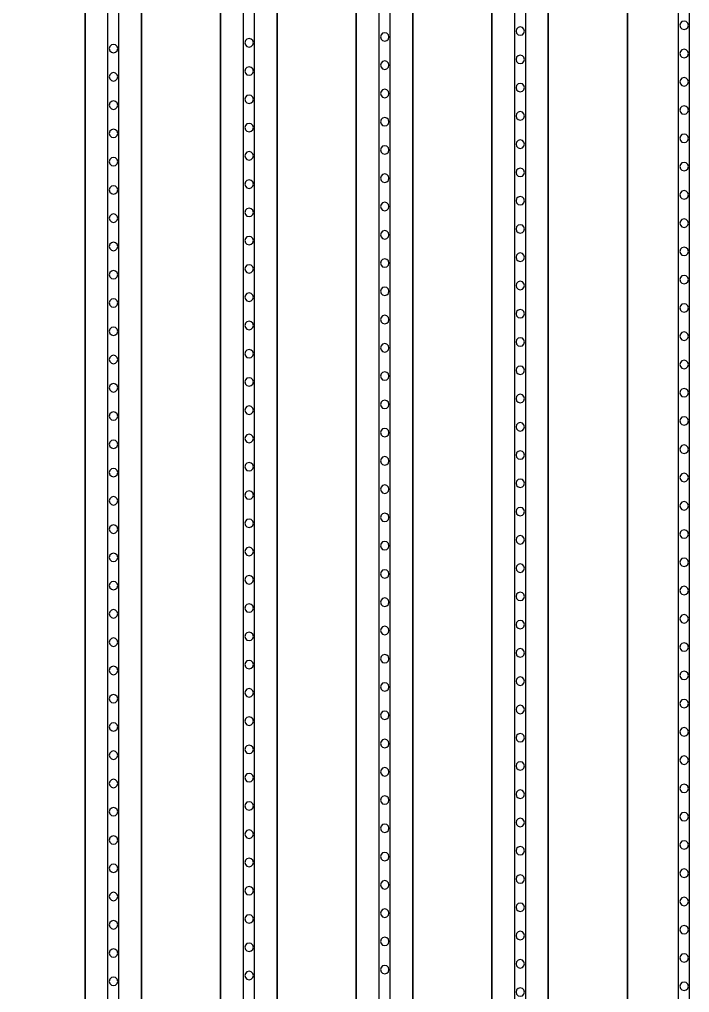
# Model space of a CAD drawing. Header units: metres. Extents: x -1550 to 1550, y -904 to 26100.
# Drawn here: x -129.6 to -11, y 1351.8 to 1524 of the extents above; entities that cross this region are included whole.
import ezdxf

# ---------------------------------------------------------------- set-up
doc = ezdxf.new("R2010")
doc.units = ezdxf.units.M
for name, color, linetype in [('Metal', 4, 'CONTINUOUS'), ('pattern_ionp', 7, 'CONTINUOUS'), ('Polyimide', 3, 'CONTINUOUS'), ('Polyimide_Negative', 5, 'CONTINUOUS')]:
    doc.layers.add(name, color=color, linetype=linetype)

msp = doc.modelspace()

# ---------------------------------------------------------------- linework, layer by layer
at = {"layer": 'Metal'}
for points in [[(-114, 11993.5), (-114, 897.39)], [(-112, 897.39), (-112, 11993.5)], [(-90, 11993.5), (-90, 643.42)], [(-88, 643.42), (-88, 11993.5)], [(-66, 11993.5), (-66, 389.45)], [(-64, 389.45), (-64, 11993.5)], [(-42, 11993.5), (-42, 135.48)], [(-40, 135.48), (-40, 11993.5)], [(-13, 11993.5), (-13, -118.48)], [(-11, -118.48), (-11, 11993.5)]]:
    msp.add_lwpolyline(points, dxfattribs=at)
at = {"layer": 'pattern_ionp'}
for points in [[(-11.21, 1522.96), (-11.31, 1523.33), (-11.59, 1523.61), (-11.96, 1523.71), (-12.34, 1523.61), (-12.61, 1523.33), (-12.71, 1522.96), (-12.61, 1522.58), (-12.34, 1522.31), (-11.96, 1522.21), (-11.59, 1522.31), (-11.31, 1522.58), (-11.21, 1522.96)], [(-40.21, 1521.93), (-40.31, 1522.3), (-40.59, 1522.58), (-40.96, 1522.68), (-41.34, 1522.58), (-41.61, 1522.3), (-41.71, 1521.93), (-41.61, 1521.55), (-41.34, 1521.28), (-40.96, 1521.18), (-40.59, 1521.28), (-40.31, 1521.55), (-40.21, 1521.93)], [(-88.21, 1519.86), (-88.31, 1520.24), (-88.59, 1520.51), (-88.96, 1520.61), (-89.34, 1520.51), (-89.61, 1520.24), (-89.71, 1519.86), (-89.61, 1519.49), (-89.34, 1519.21), (-88.96, 1519.11), (-88.59, 1519.21), (-88.31, 1519.49), (-88.21, 1519.86)], [(-64.21, 1520.9), (-64.31, 1521.27), (-64.59, 1521.55), (-64.96, 1521.65), (-65.34, 1521.55), (-65.61, 1521.27), (-65.71, 1520.9), (-65.61, 1520.52), (-65.34, 1520.25), (-64.96, 1520.15), (-64.59, 1520.25), (-64.31, 1520.52), (-64.21, 1520.9)], [(-112.21, 1518.83), (-112.31, 1519.21), (-112.59, 1519.48), (-112.96, 1519.58), (-113.34, 1519.48), (-113.61, 1519.21), (-113.71, 1518.83), (-113.61, 1518.46), (-113.34, 1518.18), (-112.96, 1518.08), (-112.59, 1518.18), (-112.31, 1518.46), (-112.21, 1518.83)], [(-11.21, 1517.96), (-11.31, 1518.33), (-11.59, 1518.61), (-11.96, 1518.71), (-12.34, 1518.61), (-12.61, 1518.33), (-12.71, 1517.96), (-12.61, 1517.58), (-12.34, 1517.31), (-11.96, 1517.21), (-11.59, 1517.31), (-11.31, 1517.58), (-11.21, 1517.96)], [(-64.21, 1515.9), (-64.31, 1516.27), (-64.59, 1516.55), (-64.96, 1516.65), (-65.34, 1516.55), (-65.61, 1516.27), (-65.71, 1515.9), (-65.61, 1515.52), (-65.34, 1515.25), (-64.96, 1515.15), (-64.59, 1515.25), (-64.31, 1515.52), (-64.21, 1515.9)], [(-40.21, 1516.93), (-40.31, 1517.3), (-40.59, 1517.58), (-40.96, 1517.68), (-41.34, 1517.58), (-41.61, 1517.3), (-41.71, 1516.93), (-41.61, 1516.55), (-41.34, 1516.28), (-40.96, 1516.18), (-40.59, 1516.28), (-40.31, 1516.55), (-40.21, 1516.93)], [(-88.21, 1514.86), (-88.31, 1515.24), (-88.59, 1515.51), (-88.96, 1515.61), (-89.34, 1515.51), (-89.61, 1515.24), (-89.71, 1514.86), (-89.61, 1514.49), (-89.34, 1514.21), (-88.96, 1514.11), (-88.59, 1514.21), (-88.31, 1514.49), (-88.21, 1514.86)], [(-112.21, 1513.83), (-112.31, 1514.21), (-112.59, 1514.48), (-112.96, 1514.58), (-113.34, 1514.48), (-113.61, 1514.21), (-113.71, 1513.83), (-113.61, 1513.46), (-113.34, 1513.18), (-112.96, 1513.08), (-112.59, 1513.18), (-112.31, 1513.46), (-112.21, 1513.83)], [(-11.21, 1512.96), (-11.31, 1513.33), (-11.59, 1513.61), (-11.96, 1513.71), (-12.34, 1513.61), (-12.61, 1513.33), (-12.71, 1512.96), (-12.61, 1512.58), (-12.34, 1512.31), (-11.96, 1512.21), (-11.59, 1512.31), (-11.31, 1512.58), (-11.21, 1512.96)], [(-64.21, 1510.9), (-64.31, 1511.27), (-64.59, 1511.55), (-64.96, 1511.65), (-65.34, 1511.55), (-65.61, 1511.27), (-65.71, 1510.9), (-65.61, 1510.52), (-65.34, 1510.25), (-64.96, 1510.15), (-64.59, 1510.25), (-64.31, 1510.52), (-64.21, 1510.9)], [(-40.21, 1511.93), (-40.31, 1512.3), (-40.59, 1512.58), (-40.96, 1512.68), (-41.34, 1512.58), (-41.61, 1512.3), (-41.71, 1511.93), (-41.61, 1511.55), (-41.34, 1511.28), (-40.96, 1511.18), (-40.59, 1511.28), (-40.31, 1511.55), (-40.21, 1511.93)], [(-88.21, 1509.86), (-88.31, 1510.24), (-88.59, 1510.51), (-88.96, 1510.61), (-89.34, 1510.51), (-89.61, 1510.24), (-89.71, 1509.86), (-89.61, 1509.49), (-89.34, 1509.21), (-88.96, 1509.11), (-88.59, 1509.21), (-88.31, 1509.49), (-88.21, 1509.86)], [(-112.21, 1508.83), (-112.31, 1509.21), (-112.59, 1509.48), (-112.96, 1509.58), (-113.34, 1509.48), (-113.61, 1509.21), (-113.71, 1508.83), (-113.61, 1508.46), (-113.34, 1508.18), (-112.96, 1508.08), (-112.59, 1508.18), (-112.31, 1508.46), (-112.21, 1508.83)], [(-11.21, 1507.96), (-11.31, 1508.33), (-11.59, 1508.61), (-11.96, 1508.71), (-12.34, 1508.61), (-12.61, 1508.33), (-12.71, 1507.96), (-12.61, 1507.58), (-12.34, 1507.31), (-11.96, 1507.21), (-11.59, 1507.31), (-11.31, 1507.58), (-11.21, 1507.96)], [(-64.21, 1505.9), (-64.31, 1506.27), (-64.59, 1506.55), (-64.96, 1506.65), (-65.34, 1506.55), (-65.61, 1506.27), (-65.71, 1505.9), (-65.61, 1505.52), (-65.34, 1505.25), (-64.96, 1505.15), (-64.59, 1505.25), (-64.31, 1505.52), (-64.21, 1505.9)], [(-40.21, 1506.93), (-40.31, 1507.3), (-40.59, 1507.58), (-40.96, 1507.68), (-41.34, 1507.58), (-41.61, 1507.3), (-41.71, 1506.93), (-41.61, 1506.55), (-41.34, 1506.28), (-40.96, 1506.18), (-40.59, 1506.28), (-40.31, 1506.55), (-40.21, 1506.93)], [(-112.21, 1503.83), (-112.31, 1504.21), (-112.59, 1504.48), (-112.96, 1504.58), (-113.34, 1504.48), (-113.61, 1504.21), (-113.71, 1503.83), (-113.61, 1503.46), (-113.34, 1503.18), (-112.96, 1503.08), (-112.59, 1503.18), (-112.31, 1503.46), (-112.21, 1503.83)], [(-88.21, 1504.86), (-88.31, 1505.24), (-88.59, 1505.51), (-88.96, 1505.61), (-89.34, 1505.51), (-89.61, 1505.24), (-89.71, 1504.86), (-89.61, 1504.49), (-89.34, 1504.21), (-88.96, 1504.11), (-88.59, 1504.21), (-88.31, 1504.49), (-88.21, 1504.86)], [(-11.21, 1502.96), (-11.31, 1503.33), (-11.59, 1503.61), (-11.96, 1503.71), (-12.34, 1503.61), (-12.61, 1503.33), (-12.71, 1502.96), (-12.61, 1502.58), (-12.34, 1502.31), (-11.96, 1502.21), (-11.59, 1502.31), (-11.31, 1502.58), (-11.21, 1502.96)], [(-64.21, 1500.9), (-64.31, 1501.27), (-64.59, 1501.55), (-64.96, 1501.65), (-65.34, 1501.55), (-65.61, 1501.27), (-65.71, 1500.9), (-65.61, 1500.52), (-65.34, 1500.25), (-64.96, 1500.15), (-64.59, 1500.25), (-64.31, 1500.52), (-64.21, 1500.9)], [(-40.21, 1501.93), (-40.31, 1502.3), (-40.59, 1502.58), (-40.96, 1502.68), (-41.34, 1502.58), (-41.61, 1502.3), (-41.71, 1501.93), (-41.61, 1501.55), (-41.34, 1501.28), (-40.96, 1501.18), (-40.59, 1501.28), (-40.31, 1501.55), (-40.21, 1501.93)], [(-112.21, 1498.83), (-112.31, 1499.21), (-112.59, 1499.48), (-112.96, 1499.58), (-113.34, 1499.48), (-113.61, 1499.21), (-113.71, 1498.83), (-113.61, 1498.46), (-113.34, 1498.18), (-112.96, 1498.08), (-112.59, 1498.18), (-112.31, 1498.46), (-112.21, 1498.83)], [(-88.21, 1499.86), (-88.31, 1500.24), (-88.59, 1500.51), (-88.96, 1500.61), (-89.34, 1500.51), (-89.61, 1500.24), (-89.71, 1499.86), (-89.61, 1499.49), (-89.34, 1499.21), (-88.96, 1499.11), (-88.59, 1499.21), (-88.31, 1499.49), (-88.21, 1499.86)], [(-40.21, 1496.93), (-40.31, 1497.3), (-40.59, 1497.58), (-40.96, 1497.68), (-41.34, 1497.58), (-41.61, 1497.3), (-41.71, 1496.93), (-41.61, 1496.55), (-41.34, 1496.28), (-40.96, 1496.18), (-40.59, 1496.28), (-40.31, 1496.55), (-40.21, 1496.93)], [(-11.21, 1497.96), (-11.31, 1498.33), (-11.59, 1498.61), (-11.96, 1498.71), (-12.34, 1498.61), (-12.61, 1498.33), (-12.71, 1497.96), (-12.61, 1497.58), (-12.34, 1497.31), (-11.96, 1497.21), (-11.59, 1497.31), (-11.31, 1497.58), (-11.21, 1497.96)], [(-64.21, 1495.9), (-64.31, 1496.27), (-64.59, 1496.55), (-64.96, 1496.65), (-65.34, 1496.55), (-65.61, 1496.27), (-65.71, 1495.9), (-65.61, 1495.52), (-65.34, 1495.25), (-64.96, 1495.15), (-64.59, 1495.25), (-64.31, 1495.52), (-64.21, 1495.9)], [(-112.21, 1493.83), (-112.31, 1494.21), (-112.59, 1494.48), (-112.96, 1494.58), (-113.34, 1494.48), (-113.61, 1494.21), (-113.71, 1493.83), (-113.61, 1493.46), (-113.34, 1493.18), (-112.96, 1493.08), (-112.59, 1493.18), (-112.31, 1493.46), (-112.21, 1493.83)], [(-88.21, 1494.86), (-88.31, 1495.24), (-88.59, 1495.51), (-88.96, 1495.61), (-89.34, 1495.51), (-89.61, 1495.24), (-89.71, 1494.86), (-89.61, 1494.49), (-89.34, 1494.21), (-88.96, 1494.11), (-88.59, 1494.21), (-88.31, 1494.49), (-88.21, 1494.86)], [(-40.21, 1491.93), (-40.31, 1492.3), (-40.59, 1492.58), (-40.96, 1492.68), (-41.34, 1492.58), (-41.61, 1492.3), (-41.71, 1491.93), (-41.61, 1491.55), (-41.34, 1491.28), (-40.96, 1491.18), (-40.59, 1491.28), (-40.31, 1491.55), (-40.21, 1491.93)], [(-11.21, 1492.96), (-11.31, 1493.33), (-11.59, 1493.61), (-11.96, 1493.71), (-12.34, 1493.61), (-12.61, 1493.33), (-12.71, 1492.96), (-12.61, 1492.58), (-12.34, 1492.31), (-11.96, 1492.21), (-11.59, 1492.31), (-11.31, 1492.58), (-11.21, 1492.96)], [(-64.21, 1490.9), (-64.31, 1491.27), (-64.59, 1491.55), (-64.96, 1491.65), (-65.34, 1491.55), (-65.61, 1491.27), (-65.71, 1490.9), (-65.61, 1490.52), (-65.34, 1490.25), (-64.96, 1490.15), (-64.59, 1490.25), (-64.31, 1490.52), (-64.21, 1490.9)], [(-112.21, 1488.83), (-112.31, 1489.21), (-112.59, 1489.48), (-112.96, 1489.58), (-113.34, 1489.48), (-113.61, 1489.21), (-113.71, 1488.83), (-113.61, 1488.46), (-113.34, 1488.18), (-112.96, 1488.08), (-112.59, 1488.18), (-112.31, 1488.46), (-112.21, 1488.83)], [(-88.21, 1489.86), (-88.31, 1490.24), (-88.59, 1490.51), (-88.96, 1490.61), (-89.34, 1490.51), (-89.61, 1490.24), (-89.71, 1489.86), (-89.61, 1489.49), (-89.34, 1489.21), (-88.96, 1489.11), (-88.59, 1489.21), (-88.31, 1489.49), (-88.21, 1489.86)], [(-40.21, 1486.93), (-40.31, 1487.3), (-40.59, 1487.58), (-40.96, 1487.68), (-41.34, 1487.58), (-41.61, 1487.3), (-41.71, 1486.93), (-41.61, 1486.55), (-41.34, 1486.28), (-40.96, 1486.18), (-40.59, 1486.28), (-40.31, 1486.55), (-40.21, 1486.93)], [(-11.21, 1487.96), (-11.31, 1488.33), (-11.59, 1488.61), (-11.96, 1488.71), (-12.34, 1488.61), (-12.61, 1488.33), (-12.71, 1487.96), (-12.61, 1487.58), (-12.34, 1487.31), (-11.96, 1487.21), (-11.59, 1487.31), (-11.31, 1487.58), (-11.21, 1487.96)], [(-88.21, 1484.86), (-88.31, 1485.24), (-88.59, 1485.51), (-88.96, 1485.61), (-89.34, 1485.51), (-89.61, 1485.24), (-89.71, 1484.86), (-89.61, 1484.49), (-89.34, 1484.21), (-88.96, 1484.11), (-88.59, 1484.21), (-88.31, 1484.49), (-88.21, 1484.86)], [(-64.21, 1485.9), (-64.31, 1486.27), (-64.59, 1486.55), (-64.96, 1486.65), (-65.34, 1486.55), (-65.61, 1486.27), (-65.71, 1485.9), (-65.61, 1485.52), (-65.34, 1485.25), (-64.96, 1485.15), (-64.59, 1485.25), (-64.31, 1485.52), (-64.21, 1485.9)], [(-112.21, 1483.83), (-112.31, 1484.21), (-112.59, 1484.48), (-112.96, 1484.58), (-113.34, 1484.48), (-113.61, 1484.21), (-113.71, 1483.83), (-113.61, 1483.46), (-113.34, 1483.18), (-112.96, 1483.08), (-112.59, 1483.18), (-112.31, 1483.46), (-112.21, 1483.83)], [(-40.21, 1481.93), (-40.31, 1482.3), (-40.59, 1482.58), (-40.96, 1482.68), (-41.34, 1482.58), (-41.61, 1482.3), (-41.71, 1481.93), (-41.61, 1481.55), (-41.34, 1481.28), (-40.96, 1481.18), (-40.59, 1481.28), (-40.31, 1481.55), (-40.21, 1481.93)], [(-11.21, 1482.96), (-11.31, 1483.33), (-11.59, 1483.61), (-11.96, 1483.71), (-12.34, 1483.61), (-12.61, 1483.33), (-12.71, 1482.96), (-12.61, 1482.58), (-12.34, 1482.31), (-11.96, 1482.21), (-11.59, 1482.31), (-11.31, 1482.58), (-11.21, 1482.96)], [(-88.21, 1479.86), (-88.31, 1480.24), (-88.59, 1480.51), (-88.96, 1480.61), (-89.34, 1480.51), (-89.61, 1480.24), (-89.71, 1479.86), (-89.61, 1479.49), (-89.34, 1479.21), (-88.96, 1479.11), (-88.59, 1479.21), (-88.31, 1479.49), (-88.21, 1479.86)], [(-64.21, 1480.9), (-64.31, 1481.27), (-64.59, 1481.55), (-64.96, 1481.65), (-65.34, 1481.55), (-65.61, 1481.27), (-65.71, 1480.9), (-65.61, 1480.52), (-65.34, 1480.25), (-64.96, 1480.15), (-64.59, 1480.25), (-64.31, 1480.52), (-64.21, 1480.9)], [(-112.21, 1478.83), (-112.31, 1479.21), (-112.59, 1479.48), (-112.96, 1479.58), (-113.34, 1479.48), (-113.61, 1479.21), (-113.71, 1478.83), (-113.61, 1478.46), (-113.34, 1478.18), (-112.96, 1478.08), (-112.59, 1478.18), (-112.31, 1478.46), (-112.21, 1478.83)], [(-11.21, 1477.96), (-11.31, 1478.33), (-11.59, 1478.61), (-11.96, 1478.71), (-12.34, 1478.61), (-12.61, 1478.33), (-12.71, 1477.96), (-12.61, 1477.58), (-12.34, 1477.31), (-11.96, 1477.21), (-11.59, 1477.31), (-11.31, 1477.58), (-11.21, 1477.96)], [(-40.21, 1476.93), (-40.31, 1477.3), (-40.59, 1477.58), (-40.96, 1477.68), (-41.34, 1477.58), (-41.61, 1477.3), (-41.71, 1476.93), (-41.61, 1476.55), (-41.34, 1476.28), (-40.96, 1476.18), (-40.59, 1476.28), (-40.31, 1476.55), (-40.21, 1476.93)], [(-88.21, 1474.86), (-88.31, 1475.24), (-88.59, 1475.51), (-88.96, 1475.61), (-89.34, 1475.51), (-89.61, 1475.24), (-89.71, 1474.86), (-89.61, 1474.49), (-89.34, 1474.21), (-88.96, 1474.11), (-88.59, 1474.21), (-88.31, 1474.49), (-88.21, 1474.86)], [(-64.21, 1475.9), (-64.31, 1476.27), (-64.59, 1476.55), (-64.96, 1476.65), (-65.34, 1476.55), (-65.61, 1476.27), (-65.71, 1475.9), (-65.61, 1475.52), (-65.34, 1475.25), (-64.96, 1475.15), (-64.59, 1475.25), (-64.31, 1475.52), (-64.21, 1475.9)], [(-112.21, 1473.83), (-112.31, 1474.21), (-112.59, 1474.48), (-112.96, 1474.58), (-113.34, 1474.48), (-113.61, 1474.21), (-113.71, 1473.83), (-113.61, 1473.46), (-113.34, 1473.18), (-112.96, 1473.08), (-112.59, 1473.18), (-112.31, 1473.46), (-112.21, 1473.83)], [(-11.21, 1472.96), (-11.31, 1473.33), (-11.59, 1473.61), (-11.96, 1473.71), (-12.34, 1473.61), (-12.61, 1473.33), (-12.71, 1472.96), (-12.61, 1472.58), (-12.34, 1472.31), (-11.96, 1472.21), (-11.59, 1472.31), (-11.31, 1472.58), (-11.21, 1472.96)], [(-40.21, 1471.93), (-40.31, 1472.3), (-40.59, 1472.58), (-40.96, 1472.68), (-41.34, 1472.58), (-41.61, 1472.3), (-41.71, 1471.93), (-41.61, 1471.55), (-41.34, 1471.28), (-40.96, 1471.18), (-40.59, 1471.28), (-40.31, 1471.55), (-40.21, 1471.93)], [(-88.21, 1469.86), (-88.31, 1470.24), (-88.59, 1470.51), (-88.96, 1470.61), (-89.34, 1470.51), (-89.61, 1470.24), (-89.71, 1469.86), (-89.61, 1469.49), (-89.34, 1469.21), (-88.96, 1469.11), (-88.59, 1469.21), (-88.31, 1469.49), (-88.21, 1469.86)], [(-64.21, 1470.9), (-64.31, 1471.27), (-64.59, 1471.55), (-64.96, 1471.65), (-65.34, 1471.55), (-65.61, 1471.27), (-65.71, 1470.9), (-65.61, 1470.52), (-65.34, 1470.25), (-64.96, 1470.15), (-64.59, 1470.25), (-64.31, 1470.52), (-64.21, 1470.9)], [(-112.21, 1468.83), (-112.31, 1469.21), (-112.59, 1469.48), (-112.96, 1469.58), (-113.34, 1469.48), (-113.61, 1469.21), (-113.71, 1468.83), (-113.61, 1468.46), (-113.34, 1468.18), (-112.96, 1468.08), (-112.59, 1468.18), (-112.31, 1468.46), (-112.21, 1468.83)], [(-11.21, 1467.96), (-11.31, 1468.33), (-11.59, 1468.61), (-11.96, 1468.71), (-12.34, 1468.61), (-12.61, 1468.33), (-12.71, 1467.96), (-12.61, 1467.58), (-12.34, 1467.31), (-11.96, 1467.21), (-11.59, 1467.31), (-11.31, 1467.58), (-11.21, 1467.96)], [(-64.21, 1465.9), (-64.31, 1466.27), (-64.59, 1466.55), (-64.96, 1466.65), (-65.34, 1466.55), (-65.61, 1466.27), (-65.71, 1465.9), (-65.61, 1465.52), (-65.34, 1465.25), (-64.96, 1465.15), (-64.59, 1465.25), (-64.31, 1465.52), (-64.21, 1465.9)], [(-40.21, 1466.93), (-40.31, 1467.3), (-40.59, 1467.58), (-40.96, 1467.68), (-41.34, 1467.58), (-41.61, 1467.3), (-41.71, 1466.93), (-41.61, 1466.55), (-41.34, 1466.28), (-40.96, 1466.18), (-40.59, 1466.28), (-40.31, 1466.55), (-40.21, 1466.93)], [(-88.21, 1464.86), (-88.31, 1465.24), (-88.59, 1465.51), (-88.96, 1465.61), (-89.34, 1465.51), (-89.61, 1465.24), (-89.71, 1464.86), (-89.61, 1464.49), (-89.34, 1464.21), (-88.96, 1464.11), (-88.59, 1464.21), (-88.31, 1464.49), (-88.21, 1464.86)], [(-112.21, 1463.83), (-112.31, 1464.21), (-112.59, 1464.48), (-112.96, 1464.58), (-113.34, 1464.48), (-113.61, 1464.21), (-113.71, 1463.83), (-113.61, 1463.46), (-113.34, 1463.18), (-112.96, 1463.08), (-112.59, 1463.18), (-112.31, 1463.46), (-112.21, 1463.83)], [(-11.21, 1462.96), (-11.31, 1463.33), (-11.59, 1463.61), (-11.96, 1463.71), (-12.34, 1463.61), (-12.61, 1463.33), (-12.71, 1462.96), (-12.61, 1462.58), (-12.34, 1462.31), (-11.96, 1462.21), (-11.59, 1462.31), (-11.31, 1462.58), (-11.21, 1462.96)], [(-64.21, 1460.9), (-64.31, 1461.27), (-64.59, 1461.55), (-64.96, 1461.65), (-65.34, 1461.55), (-65.61, 1461.27), (-65.71, 1460.9), (-65.61, 1460.52), (-65.34, 1460.25), (-64.96, 1460.15), (-64.59, 1460.25), (-64.31, 1460.52), (-64.21, 1460.9)], [(-40.21, 1461.93), (-40.31, 1462.3), (-40.59, 1462.58), (-40.96, 1462.68), (-41.34, 1462.58), (-41.61, 1462.3), (-41.71, 1461.93), (-41.61, 1461.55), (-41.34, 1461.28), (-40.96, 1461.18), (-40.59, 1461.28), (-40.31, 1461.55), (-40.21, 1461.93)], [(-88.21, 1459.86), (-88.31, 1460.24), (-88.59, 1460.51), (-88.96, 1460.61), (-89.34, 1460.51), (-89.61, 1460.24), (-89.71, 1459.86), (-89.61, 1459.49), (-89.34, 1459.21), (-88.96, 1459.11), (-88.59, 1459.21), (-88.31, 1459.49), (-88.21, 1459.86)], [(-112.21, 1458.83), (-112.31, 1459.21), (-112.59, 1459.48), (-112.96, 1459.58), (-113.34, 1459.48), (-113.61, 1459.21), (-113.71, 1458.83), (-113.61, 1458.46), (-113.34, 1458.18), (-112.96, 1458.08), (-112.59, 1458.18), (-112.31, 1458.46), (-112.21, 1458.83)], [(-11.21, 1457.96), (-11.31, 1458.33), (-11.59, 1458.61), (-11.96, 1458.71), (-12.34, 1458.61), (-12.61, 1458.33), (-12.71, 1457.96), (-12.61, 1457.58), (-12.34, 1457.31), (-11.96, 1457.21), (-11.59, 1457.31), (-11.31, 1457.58), (-11.21, 1457.96)], [(-64.21, 1455.9), (-64.31, 1456.27), (-64.59, 1456.55), (-64.96, 1456.65), (-65.34, 1456.55), (-65.61, 1456.27), (-65.71, 1455.9), (-65.61, 1455.52), (-65.34, 1455.25), (-64.96, 1455.15), (-64.59, 1455.25), (-64.31, 1455.52), (-64.21, 1455.9)], [(-40.21, 1456.93), (-40.31, 1457.3), (-40.59, 1457.58), (-40.96, 1457.68), (-41.34, 1457.58), (-41.61, 1457.3), (-41.71, 1456.93), (-41.61, 1456.55), (-41.34, 1456.28), (-40.96, 1456.18), (-40.59, 1456.28), (-40.31, 1456.55), (-40.21, 1456.93)], [(-112.21, 1453.83), (-112.31, 1454.21), (-112.59, 1454.48), (-112.96, 1454.58), (-113.34, 1454.48), (-113.61, 1454.21), (-113.71, 1453.83), (-113.61, 1453.46), (-113.34, 1453.18), (-112.96, 1453.08), (-112.59, 1453.18), (-112.31, 1453.46), (-112.21, 1453.83)], [(-88.21, 1454.86), (-88.31, 1455.24), (-88.59, 1455.51), (-88.96, 1455.61), (-89.34, 1455.51), (-89.61, 1455.24), (-89.71, 1454.86), (-89.61, 1454.49), (-89.34, 1454.21), (-88.96, 1454.11), (-88.59, 1454.21), (-88.31, 1454.49), (-88.21, 1454.86)], [(-11.21, 1452.96), (-11.31, 1453.33), (-11.59, 1453.61), (-11.96, 1453.71), (-12.34, 1453.61), (-12.61, 1453.33), (-12.71, 1452.96), (-12.61, 1452.58), (-12.34, 1452.31), (-11.96, 1452.21), (-11.59, 1452.31), (-11.31, 1452.58), (-11.21, 1452.96)], [(-64.21, 1450.9), (-64.31, 1451.27), (-64.59, 1451.55), (-64.96, 1451.65), (-65.34, 1451.55), (-65.61, 1451.27), (-65.71, 1450.9), (-65.61, 1450.52), (-65.34, 1450.25), (-64.96, 1450.15), (-64.59, 1450.25), (-64.31, 1450.52), (-64.21, 1450.9)], [(-40.21, 1451.93), (-40.31, 1452.3), (-40.59, 1452.58), (-40.96, 1452.68), (-41.34, 1452.58), (-41.61, 1452.3), (-41.71, 1451.93), (-41.61, 1451.55), (-41.34, 1451.28), (-40.96, 1451.18), (-40.59, 1451.28), (-40.31, 1451.55), (-40.21, 1451.93)], [(-112.21, 1448.83), (-112.31, 1449.21), (-112.59, 1449.48), (-112.96, 1449.58), (-113.34, 1449.48), (-113.61, 1449.21), (-113.71, 1448.83), (-113.61, 1448.46), (-113.34, 1448.18), (-112.96, 1448.08), (-112.59, 1448.18), (-112.31, 1448.46), (-112.21, 1448.83)], [(-88.21, 1449.86), (-88.31, 1450.24), (-88.59, 1450.51), (-88.96, 1450.61), (-89.34, 1450.51), (-89.61, 1450.24), (-89.71, 1449.86), (-89.61, 1449.49), (-89.34, 1449.21), (-88.96, 1449.11), (-88.59, 1449.21), (-88.31, 1449.49), (-88.21, 1449.86)], [(-11.21, 1447.96), (-11.31, 1448.33), (-11.59, 1448.61), (-11.96, 1448.71), (-12.34, 1448.61), (-12.61, 1448.33), (-12.71, 1447.96), (-12.61, 1447.58), (-12.34, 1447.31), (-11.96, 1447.21), (-11.59, 1447.31), (-11.31, 1447.58), (-11.21, 1447.96)], [(-64.21, 1445.9), (-64.31, 1446.27), (-64.59, 1446.55), (-64.96, 1446.65), (-65.34, 1446.55), (-65.61, 1446.27), (-65.71, 1445.9), (-65.61, 1445.52), (-65.34, 1445.25), (-64.96, 1445.15), (-64.59, 1445.25), (-64.31, 1445.52), (-64.21, 1445.9)], [(-40.21, 1446.93), (-40.31, 1447.3), (-40.59, 1447.58), (-40.96, 1447.68), (-41.34, 1447.58), (-41.61, 1447.3), (-41.71, 1446.93), (-41.61, 1446.55), (-41.34, 1446.28), (-40.96, 1446.18), (-40.59, 1446.28), (-40.31, 1446.55), (-40.21, 1446.93)], [(-112.21, 1443.83), (-112.31, 1444.21), (-112.59, 1444.48), (-112.96, 1444.58), (-113.34, 1444.48), (-113.61, 1444.21), (-113.71, 1443.83), (-113.61, 1443.46), (-113.34, 1443.18), (-112.96, 1443.08), (-112.59, 1443.18), (-112.31, 1443.46), (-112.21, 1443.83)], [(-88.21, 1444.86), (-88.31, 1445.24), (-88.59, 1445.51), (-88.96, 1445.61), (-89.34, 1445.51), (-89.61, 1445.24), (-89.71, 1444.86), (-89.61, 1444.49), (-89.34, 1444.21), (-88.96, 1444.11), (-88.59, 1444.21), (-88.31, 1444.49), (-88.21, 1444.86)], [(-40.21, 1441.93), (-40.31, 1442.3), (-40.59, 1442.58), (-40.96, 1442.68), (-41.34, 1442.58), (-41.61, 1442.3), (-41.71, 1441.93), (-41.61, 1441.55), (-41.34, 1441.28), (-40.96, 1441.18), (-40.59, 1441.28), (-40.31, 1441.55), (-40.21, 1441.93)], [(-11.21, 1442.96), (-11.31, 1443.33), (-11.59, 1443.61), (-11.96, 1443.71), (-12.34, 1443.61), (-12.61, 1443.33), (-12.71, 1442.96), (-12.61, 1442.58), (-12.34, 1442.31), (-11.96, 1442.21), (-11.59, 1442.31), (-11.31, 1442.58), (-11.21, 1442.96)], [(-64.21, 1440.9), (-64.31, 1441.27), (-64.59, 1441.55), (-64.96, 1441.65), (-65.34, 1441.55), (-65.61, 1441.27), (-65.71, 1440.9), (-65.61, 1440.52), (-65.34, 1440.25), (-64.96, 1440.15), (-64.59, 1440.25), (-64.31, 1440.52), (-64.21, 1440.9)], [(-112.21, 1438.83), (-112.31, 1439.21), (-112.59, 1439.48), (-112.96, 1439.58), (-113.34, 1439.48), (-113.61, 1439.21), (-113.71, 1438.83), (-113.61, 1438.46), (-113.34, 1438.18), (-112.96, 1438.08), (-112.59, 1438.18), (-112.31, 1438.46), (-112.21, 1438.83)], [(-88.21, 1439.86), (-88.31, 1440.24), (-88.59, 1440.51), (-88.96, 1440.61), (-89.34, 1440.51), (-89.61, 1440.24), (-89.71, 1439.86), (-89.61, 1439.49), (-89.34, 1439.21), (-88.96, 1439.11), (-88.59, 1439.21), (-88.31, 1439.49), (-88.21, 1439.86)], [(-40.21, 1436.93), (-40.31, 1437.3), (-40.59, 1437.58), (-40.96, 1437.68), (-41.34, 1437.58), (-41.61, 1437.3), (-41.71, 1436.93), (-41.61, 1436.55), (-41.34, 1436.28), (-40.96, 1436.18), (-40.59, 1436.28), (-40.31, 1436.55), (-40.21, 1436.93)], [(-11.21, 1437.96), (-11.31, 1438.33), (-11.59, 1438.61), (-11.96, 1438.71), (-12.34, 1438.61), (-12.61, 1438.33), (-12.71, 1437.96), (-12.61, 1437.58), (-12.34, 1437.31), (-11.96, 1437.21), (-11.59, 1437.31), (-11.31, 1437.58), (-11.21, 1437.96)], [(-64.21, 1435.9), (-64.31, 1436.27), (-64.59, 1436.55), (-64.96, 1436.65), (-65.34, 1436.55), (-65.61, 1436.27), (-65.71, 1435.9), (-65.61, 1435.52), (-65.34, 1435.25), (-64.96, 1435.15), (-64.59, 1435.25), (-64.31, 1435.52), (-64.21, 1435.9)], [(-112.21, 1433.83), (-112.31, 1434.21), (-112.59, 1434.48), (-112.96, 1434.58), (-113.34, 1434.48), (-113.61, 1434.21), (-113.71, 1433.83), (-113.61, 1433.46), (-113.34, 1433.18), (-112.96, 1433.08), (-112.59, 1433.18), (-112.31, 1433.46), (-112.21, 1433.83)], [(-88.21, 1434.86), (-88.31, 1435.24), (-88.59, 1435.51), (-88.96, 1435.61), (-89.34, 1435.51), (-89.61, 1435.24), (-89.71, 1434.86), (-89.61, 1434.49), (-89.34, 1434.21), (-88.96, 1434.11), (-88.59, 1434.21), (-88.31, 1434.49), (-88.21, 1434.86)], [(-40.21, 1431.93), (-40.31, 1432.3), (-40.59, 1432.58), (-40.96, 1432.68), (-41.34, 1432.58), (-41.61, 1432.3), (-41.71, 1431.93), (-41.61, 1431.55), (-41.34, 1431.28), (-40.96, 1431.18), (-40.59, 1431.28), (-40.31, 1431.55), (-40.21, 1431.93)], [(-11.21, 1432.96), (-11.31, 1433.33), (-11.59, 1433.61), (-11.96, 1433.71), (-12.34, 1433.61), (-12.61, 1433.33), (-12.71, 1432.96), (-12.61, 1432.58), (-12.34, 1432.31), (-11.96, 1432.21), (-11.59, 1432.31), (-11.31, 1432.58), (-11.21, 1432.96)], [(-88.21, 1429.86), (-88.31, 1430.24), (-88.59, 1430.51), (-88.96, 1430.61), (-89.34, 1430.51), (-89.61, 1430.24), (-89.71, 1429.86), (-89.61, 1429.49), (-89.34, 1429.21), (-88.96, 1429.11), (-88.59, 1429.21), (-88.31, 1429.49), (-88.21, 1429.86)], [(-64.21, 1430.9), (-64.31, 1431.27), (-64.59, 1431.55), (-64.96, 1431.65), (-65.34, 1431.55), (-65.61, 1431.27), (-65.71, 1430.9), (-65.61, 1430.52), (-65.34, 1430.25), (-64.96, 1430.15), (-64.59, 1430.25), (-64.31, 1430.52), (-64.21, 1430.9)], [(-112.21, 1428.83), (-112.31, 1429.21), (-112.59, 1429.48), (-112.96, 1429.58), (-113.34, 1429.48), (-113.61, 1429.21), (-113.71, 1428.83), (-113.61, 1428.46), (-113.34, 1428.18), (-112.96, 1428.08), (-112.59, 1428.18), (-112.31, 1428.46), (-112.21, 1428.83)], [(-40.21, 1426.93), (-40.31, 1427.3), (-40.59, 1427.58), (-40.96, 1427.68), (-41.34, 1427.58), (-41.61, 1427.3), (-41.71, 1426.93), (-41.61, 1426.55), (-41.34, 1426.28), (-40.96, 1426.18), (-40.59, 1426.28), (-40.31, 1426.55), (-40.21, 1426.93)], [(-11.21, 1427.96), (-11.31, 1428.33), (-11.59, 1428.61), (-11.96, 1428.71), (-12.34, 1428.61), (-12.61, 1428.33), (-12.71, 1427.96), (-12.61, 1427.58), (-12.34, 1427.31), (-11.96, 1427.21), (-11.59, 1427.31), (-11.31, 1427.58), (-11.21, 1427.96)], [(-88.21, 1424.86), (-88.31, 1425.24), (-88.59, 1425.51), (-88.96, 1425.61), (-89.34, 1425.51), (-89.61, 1425.24), (-89.71, 1424.86), (-89.61, 1424.49), (-89.34, 1424.21), (-88.96, 1424.11), (-88.59, 1424.21), (-88.31, 1424.49), (-88.21, 1424.86)], [(-64.21, 1425.9), (-64.31, 1426.27), (-64.59, 1426.55), (-64.96, 1426.65), (-65.34, 1426.55), (-65.61, 1426.27), (-65.71, 1425.9), (-65.61, 1425.52), (-65.34, 1425.25), (-64.96, 1425.15), (-64.59, 1425.25), (-64.31, 1425.52), (-64.21, 1425.9)], [(-112.21, 1423.83), (-112.31, 1424.21), (-112.59, 1424.48), (-112.96, 1424.58), (-113.34, 1424.48), (-113.61, 1424.21), (-113.71, 1423.83), (-113.61, 1423.46), (-113.34, 1423.18), (-112.96, 1423.08), (-112.59, 1423.18), (-112.31, 1423.46), (-112.21, 1423.83)], [(-11.21, 1422.96), (-11.31, 1423.33), (-11.59, 1423.61), (-11.96, 1423.71), (-12.34, 1423.61), (-12.61, 1423.33), (-12.71, 1422.96), (-12.61, 1422.58), (-12.34, 1422.31), (-11.96, 1422.21), (-11.59, 1422.31), (-11.31, 1422.58), (-11.21, 1422.96)], [(-40.21, 1421.93), (-40.31, 1422.3), (-40.59, 1422.58), (-40.96, 1422.68), (-41.34, 1422.58), (-41.61, 1422.3), (-41.71, 1421.93), (-41.61, 1421.55), (-41.34, 1421.28), (-40.96, 1421.18), (-40.59, 1421.28), (-40.31, 1421.55), (-40.21, 1421.93)], [(-88.21, 1419.86), (-88.31, 1420.24), (-88.59, 1420.51), (-88.96, 1420.61), (-89.34, 1420.51), (-89.61, 1420.24), (-89.71, 1419.86), (-89.61, 1419.49), (-89.34, 1419.21), (-88.96, 1419.11), (-88.59, 1419.21), (-88.31, 1419.49), (-88.21, 1419.86)], [(-64.21, 1420.9), (-64.31, 1421.27), (-64.59, 1421.55), (-64.96, 1421.65), (-65.34, 1421.55), (-65.61, 1421.27), (-65.71, 1420.9), (-65.61, 1420.52), (-65.34, 1420.25), (-64.96, 1420.15), (-64.59, 1420.25), (-64.31, 1420.52), (-64.21, 1420.9)], [(-112.21, 1418.83), (-112.31, 1419.21), (-112.59, 1419.48), (-112.96, 1419.58), (-113.34, 1419.48), (-113.61, 1419.21), (-113.71, 1418.83), (-113.61, 1418.46), (-113.34, 1418.18), (-112.96, 1418.08), (-112.59, 1418.18), (-112.31, 1418.46), (-112.21, 1418.83)], [(-11.21, 1417.96), (-11.31, 1418.33), (-11.59, 1418.61), (-11.96, 1418.71), (-12.34, 1418.61), (-12.61, 1418.33), (-12.71, 1417.96), (-12.61, 1417.58), (-12.34, 1417.31), (-11.96, 1417.21), (-11.59, 1417.31), (-11.31, 1417.58), (-11.21, 1417.96)], [(-40.21, 1416.93), (-40.31, 1417.3), (-40.59, 1417.58), (-40.96, 1417.68), (-41.34, 1417.58), (-41.61, 1417.3), (-41.71, 1416.93), (-41.61, 1416.55), (-41.34, 1416.28), (-40.96, 1416.18), (-40.59, 1416.28), (-40.31, 1416.55), (-40.21, 1416.93)], [(-88.21, 1414.86), (-88.31, 1415.24), (-88.59, 1415.51), (-88.96, 1415.61), (-89.34, 1415.51), (-89.61, 1415.24), (-89.71, 1414.86), (-89.61, 1414.49), (-89.34, 1414.21), (-88.96, 1414.11), (-88.59, 1414.21), (-88.31, 1414.49), (-88.21, 1414.86)], [(-64.21, 1415.9), (-64.31, 1416.27), (-64.59, 1416.55), (-64.96, 1416.65), (-65.34, 1416.55), (-65.61, 1416.27), (-65.71, 1415.9), (-65.61, 1415.52), (-65.34, 1415.25), (-64.96, 1415.15), (-64.59, 1415.25), (-64.31, 1415.52), (-64.21, 1415.9)], [(-112.21, 1413.83), (-112.31, 1414.21), (-112.59, 1414.48), (-112.96, 1414.58), (-113.34, 1414.48), (-113.61, 1414.21), (-113.71, 1413.83), (-113.61, 1413.46), (-113.34, 1413.18), (-112.96, 1413.08), (-112.59, 1413.18), (-112.31, 1413.46), (-112.21, 1413.83)], [(-11.21, 1412.96), (-11.31, 1413.33), (-11.59, 1413.61), (-11.96, 1413.71), (-12.34, 1413.61), (-12.61, 1413.33), (-12.71, 1412.96), (-12.61, 1412.58), (-12.34, 1412.31), (-11.96, 1412.21), (-11.59, 1412.31), (-11.31, 1412.58), (-11.21, 1412.96)], [(-64.21, 1410.9), (-64.31, 1411.27), (-64.59, 1411.55), (-64.96, 1411.65), (-65.34, 1411.55), (-65.61, 1411.27), (-65.71, 1410.9), (-65.61, 1410.52), (-65.34, 1410.25), (-64.96, 1410.15), (-64.59, 1410.25), (-64.31, 1410.52), (-64.21, 1410.9)], [(-40.21, 1411.93), (-40.31, 1412.3), (-40.59, 1412.58), (-40.96, 1412.68), (-41.34, 1412.58), (-41.61, 1412.3), (-41.71, 1411.93), (-41.61, 1411.55), (-41.34, 1411.28), (-40.96, 1411.18), (-40.59, 1411.28), (-40.31, 1411.55), (-40.21, 1411.93)], [(-88.21, 1409.86), (-88.31, 1410.24), (-88.59, 1410.51), (-88.96, 1410.61), (-89.34, 1410.51), (-89.61, 1410.24), (-89.71, 1409.86), (-89.61, 1409.49), (-89.34, 1409.21), (-88.96, 1409.11), (-88.59, 1409.21), (-88.31, 1409.49), (-88.21, 1409.86)], [(-112.21, 1408.83), (-112.31, 1409.21), (-112.59, 1409.48), (-112.96, 1409.58), (-113.34, 1409.48), (-113.61, 1409.21), (-113.71, 1408.83), (-113.61, 1408.46), (-113.34, 1408.18), (-112.96, 1408.08), (-112.59, 1408.18), (-112.31, 1408.46), (-112.21, 1408.83)], [(-11.21, 1407.96), (-11.31, 1408.33), (-11.59, 1408.61), (-11.96, 1408.71), (-12.34, 1408.61), (-12.61, 1408.33), (-12.71, 1407.96), (-12.61, 1407.58), (-12.34, 1407.31), (-11.96, 1407.21), (-11.59, 1407.31), (-11.31, 1407.58), (-11.21, 1407.96)], [(-64.21, 1405.9), (-64.31, 1406.27), (-64.59, 1406.55), (-64.96, 1406.65), (-65.34, 1406.55), (-65.61, 1406.27), (-65.71, 1405.9), (-65.61, 1405.52), (-65.34, 1405.25), (-64.96, 1405.15), (-64.59, 1405.25), (-64.31, 1405.52), (-64.21, 1405.9)], [(-40.21, 1406.93), (-40.31, 1407.3), (-40.59, 1407.58), (-40.96, 1407.68), (-41.34, 1407.58), (-41.61, 1407.3), (-41.71, 1406.93), (-41.61, 1406.55), (-41.34, 1406.28), (-40.96, 1406.18), (-40.59, 1406.28), (-40.31, 1406.55), (-40.21, 1406.93)], [(-88.21, 1404.86), (-88.31, 1405.24), (-88.59, 1405.51), (-88.96, 1405.61), (-89.34, 1405.51), (-89.61, 1405.24), (-89.71, 1404.86), (-89.61, 1404.49), (-89.34, 1404.21), (-88.96, 1404.11), (-88.59, 1404.21), (-88.31, 1404.49), (-88.21, 1404.86)], [(-112.21, 1403.83), (-112.31, 1404.21), (-112.59, 1404.48), (-112.96, 1404.58), (-113.34, 1404.48), (-113.61, 1404.21), (-113.71, 1403.83), (-113.61, 1403.46), (-113.34, 1403.18), (-112.96, 1403.08), (-112.59, 1403.18), (-112.31, 1403.46), (-112.21, 1403.83)], [(-11.21, 1402.96), (-11.31, 1403.33), (-11.59, 1403.61), (-11.96, 1403.71), (-12.34, 1403.61), (-12.61, 1403.33), (-12.71, 1402.96), (-12.61, 1402.58), (-12.34, 1402.31), (-11.96, 1402.21), (-11.59, 1402.31), (-11.31, 1402.58), (-11.21, 1402.96)], [(-64.21, 1400.9), (-64.31, 1401.27), (-64.59, 1401.55), (-64.96, 1401.65), (-65.34, 1401.55), (-65.61, 1401.27), (-65.71, 1400.9), (-65.61, 1400.52), (-65.34, 1400.25), (-64.96, 1400.15), (-64.59, 1400.25), (-64.31, 1400.52), (-64.21, 1400.9)], [(-40.21, 1401.93), (-40.31, 1402.3), (-40.59, 1402.58), (-40.96, 1402.68), (-41.34, 1402.58), (-41.61, 1402.3), (-41.71, 1401.93), (-41.61, 1401.55), (-41.34, 1401.28), (-40.96, 1401.18), (-40.59, 1401.28), (-40.31, 1401.55), (-40.21, 1401.93)], [(-112.21, 1398.83), (-112.31, 1399.21), (-112.59, 1399.48), (-112.96, 1399.58), (-113.34, 1399.48), (-113.61, 1399.21), (-113.71, 1398.83), (-113.61, 1398.46), (-113.34, 1398.18), (-112.96, 1398.08), (-112.59, 1398.18), (-112.31, 1398.46), (-112.21, 1398.83)], [(-88.21, 1399.86), (-88.31, 1400.24), (-88.59, 1400.51), (-88.96, 1400.61), (-89.34, 1400.51), (-89.61, 1400.24), (-89.71, 1399.86), (-89.61, 1399.49), (-89.34, 1399.21), (-88.96, 1399.11), (-88.59, 1399.21), (-88.31, 1399.49), (-88.21, 1399.86)], [(-11.21, 1397.96), (-11.31, 1398.33), (-11.59, 1398.61), (-11.96, 1398.71), (-12.34, 1398.61), (-12.61, 1398.33), (-12.71, 1397.96), (-12.61, 1397.58), (-12.34, 1397.31), (-11.96, 1397.21), (-11.59, 1397.31), (-11.31, 1397.58), (-11.21, 1397.96)], [(-64.21, 1395.9), (-64.31, 1396.27), (-64.59, 1396.55), (-64.96, 1396.65), (-65.34, 1396.55), (-65.61, 1396.27), (-65.71, 1395.9), (-65.61, 1395.52), (-65.34, 1395.25), (-64.96, 1395.15), (-64.59, 1395.25), (-64.31, 1395.52), (-64.21, 1395.9)], [(-40.21, 1396.93), (-40.31, 1397.3), (-40.59, 1397.58), (-40.96, 1397.68), (-41.34, 1397.58), (-41.61, 1397.3), (-41.71, 1396.93), (-41.61, 1396.55), (-41.34, 1396.28), (-40.96, 1396.18), (-40.59, 1396.28), (-40.31, 1396.55), (-40.21, 1396.93)], [(-112.21, 1393.83), (-112.31, 1394.21), (-112.59, 1394.48), (-112.96, 1394.58), (-113.34, 1394.48), (-113.61, 1394.21), (-113.71, 1393.83), (-113.61, 1393.46), (-113.34, 1393.18), (-112.96, 1393.08), (-112.59, 1393.18), (-112.31, 1393.46), (-112.21, 1393.83)], [(-88.21, 1394.86), (-88.31, 1395.24), (-88.59, 1395.51), (-88.96, 1395.61), (-89.34, 1395.51), (-89.61, 1395.24), (-89.71, 1394.86), (-89.61, 1394.49), (-89.34, 1394.21), (-88.96, 1394.11), (-88.59, 1394.21), (-88.31, 1394.49), (-88.21, 1394.86)], [(-40.21, 1391.93), (-40.31, 1392.3), (-40.59, 1392.58), (-40.96, 1392.68), (-41.34, 1392.58), (-41.61, 1392.3), (-41.71, 1391.93), (-41.61, 1391.55), (-41.34, 1391.28), (-40.96, 1391.18), (-40.59, 1391.28), (-40.31, 1391.55), (-40.21, 1391.93)], [(-11.21, 1392.96), (-11.31, 1393.33), (-11.59, 1393.61), (-11.96, 1393.71), (-12.34, 1393.61), (-12.61, 1393.33), (-12.71, 1392.96), (-12.61, 1392.58), (-12.34, 1392.31), (-11.96, 1392.21), (-11.59, 1392.31), (-11.31, 1392.58), (-11.21, 1392.96)], [(-64.21, 1390.9), (-64.31, 1391.27), (-64.59, 1391.55), (-64.96, 1391.65), (-65.34, 1391.55), (-65.61, 1391.27), (-65.71, 1390.9), (-65.61, 1390.52), (-65.34, 1390.25), (-64.96, 1390.15), (-64.59, 1390.25), (-64.31, 1390.52), (-64.21, 1390.9)], [(-112.21, 1388.83), (-112.31, 1389.21), (-112.59, 1389.48), (-112.96, 1389.58), (-113.34, 1389.48), (-113.61, 1389.21), (-113.71, 1388.83), (-113.61, 1388.46), (-113.34, 1388.18), (-112.96, 1388.08), (-112.59, 1388.18), (-112.31, 1388.46), (-112.21, 1388.83)], [(-88.21, 1389.86), (-88.31, 1390.24), (-88.59, 1390.51), (-88.96, 1390.61), (-89.34, 1390.51), (-89.61, 1390.24), (-89.71, 1389.86), (-89.61, 1389.49), (-89.34, 1389.21), (-88.96, 1389.11), (-88.59, 1389.21), (-88.31, 1389.49), (-88.21, 1389.86)], [(-40.21, 1386.93), (-40.31, 1387.3), (-40.59, 1387.58), (-40.96, 1387.68), (-41.34, 1387.58), (-41.61, 1387.3), (-41.71, 1386.93), (-41.61, 1386.55), (-41.34, 1386.28), (-40.96, 1386.18), (-40.59, 1386.28), (-40.31, 1386.55), (-40.21, 1386.93)], [(-11.21, 1387.96), (-11.31, 1388.33), (-11.59, 1388.61), (-11.96, 1388.71), (-12.34, 1388.61), (-12.61, 1388.33), (-12.71, 1387.96), (-12.61, 1387.58), (-12.34, 1387.31), (-11.96, 1387.21), (-11.59, 1387.31), (-11.31, 1387.58), (-11.21, 1387.96)], [(-64.21, 1385.9), (-64.31, 1386.27), (-64.59, 1386.55), (-64.96, 1386.65), (-65.34, 1386.55), (-65.61, 1386.27), (-65.71, 1385.9), (-65.61, 1385.52), (-65.34, 1385.25), (-64.96, 1385.15), (-64.59, 1385.25), (-64.31, 1385.52), (-64.21, 1385.9)], [(-112.21, 1383.83), (-112.31, 1384.21), (-112.59, 1384.48), (-112.96, 1384.58), (-113.34, 1384.48), (-113.61, 1384.21), (-113.71, 1383.83), (-113.61, 1383.46), (-113.34, 1383.18), (-112.96, 1383.08), (-112.59, 1383.18), (-112.31, 1383.46), (-112.21, 1383.83)], [(-88.21, 1384.86), (-88.31, 1385.24), (-88.59, 1385.51), (-88.96, 1385.61), (-89.34, 1385.51), (-89.61, 1385.24), (-89.71, 1384.86), (-89.61, 1384.49), (-89.34, 1384.21), (-88.96, 1384.11), (-88.59, 1384.21), (-88.31, 1384.49), (-88.21, 1384.86)], [(-40.21, 1381.93), (-40.31, 1382.3), (-40.59, 1382.58), (-40.96, 1382.68), (-41.34, 1382.58), (-41.61, 1382.3), (-41.71, 1381.93), (-41.61, 1381.55), (-41.34, 1381.28), (-40.96, 1381.18), (-40.59, 1381.28), (-40.31, 1381.55), (-40.21, 1381.93)], [(-11.21, 1382.96), (-11.31, 1383.33), (-11.59, 1383.61), (-11.96, 1383.71), (-12.34, 1383.61), (-12.61, 1383.33), (-12.71, 1382.96), (-12.61, 1382.58), (-12.34, 1382.31), (-11.96, 1382.21), (-11.59, 1382.31), (-11.31, 1382.58), (-11.21, 1382.96)], [(-88.21, 1379.86), (-88.31, 1380.24), (-88.59, 1380.51), (-88.96, 1380.61), (-89.34, 1380.51), (-89.61, 1380.24), (-89.71, 1379.86), (-89.61, 1379.49), (-89.34, 1379.21), (-88.96, 1379.11), (-88.59, 1379.21), (-88.31, 1379.49), (-88.21, 1379.86)], [(-64.21, 1380.9), (-64.31, 1381.27), (-64.59, 1381.55), (-64.96, 1381.65), (-65.34, 1381.55), (-65.61, 1381.27), (-65.71, 1380.9), (-65.61, 1380.52), (-65.34, 1380.25), (-64.96, 1380.15), (-64.59, 1380.25), (-64.31, 1380.52), (-64.21, 1380.9)], [(-112.21, 1378.83), (-112.31, 1379.21), (-112.59, 1379.48), (-112.96, 1379.58), (-113.34, 1379.48), (-113.61, 1379.21), (-113.71, 1378.83), (-113.61, 1378.46), (-113.34, 1378.18), (-112.96, 1378.08), (-112.59, 1378.18), (-112.31, 1378.46), (-112.21, 1378.83)], [(-40.21, 1376.93), (-40.31, 1377.3), (-40.59, 1377.58), (-40.96, 1377.68), (-41.34, 1377.58), (-41.61, 1377.3), (-41.71, 1376.93), (-41.61, 1376.55), (-41.34, 1376.28), (-40.96, 1376.18), (-40.59, 1376.28), (-40.31, 1376.55), (-40.21, 1376.93)], [(-11.21, 1377.96), (-11.31, 1378.33), (-11.59, 1378.61), (-11.96, 1378.71), (-12.34, 1378.61), (-12.61, 1378.33), (-12.71, 1377.96), (-12.61, 1377.58), (-12.34, 1377.31), (-11.96, 1377.21), (-11.59, 1377.31), (-11.31, 1377.58), (-11.21, 1377.96)], [(-88.21, 1374.86), (-88.31, 1375.24), (-88.59, 1375.51), (-88.96, 1375.61), (-89.34, 1375.51), (-89.61, 1375.24), (-89.71, 1374.86), (-89.61, 1374.49), (-89.34, 1374.21), (-88.96, 1374.11), (-88.59, 1374.21), (-88.31, 1374.49), (-88.21, 1374.86)], [(-64.21, 1375.9), (-64.31, 1376.27), (-64.59, 1376.55), (-64.96, 1376.65), (-65.34, 1376.55), (-65.61, 1376.27), (-65.71, 1375.9), (-65.61, 1375.52), (-65.34, 1375.25), (-64.96, 1375.15), (-64.59, 1375.25), (-64.31, 1375.52), (-64.21, 1375.9)], [(-112.21, 1373.83), (-112.31, 1374.21), (-112.59, 1374.48), (-112.96, 1374.58), (-113.34, 1374.48), (-113.61, 1374.21), (-113.71, 1373.83), (-113.61, 1373.46), (-113.34, 1373.18), (-112.96, 1373.08), (-112.59, 1373.18), (-112.31, 1373.46), (-112.21, 1373.83)], [(-11.21, 1372.96), (-11.31, 1373.33), (-11.59, 1373.61), (-11.96, 1373.71), (-12.34, 1373.61), (-12.61, 1373.33), (-12.71, 1372.96), (-12.61, 1372.58), (-12.34, 1372.31), (-11.96, 1372.21), (-11.59, 1372.31), (-11.31, 1372.58), (-11.21, 1372.96)], [(-40.21, 1371.93), (-40.31, 1372.3), (-40.59, 1372.58), (-40.96, 1372.68), (-41.34, 1372.58), (-41.61, 1372.3), (-41.71, 1371.93), (-41.61, 1371.55), (-41.34, 1371.28), (-40.96, 1371.18), (-40.59, 1371.28), (-40.31, 1371.55), (-40.21, 1371.93)], [(-88.21, 1369.86), (-88.31, 1370.24), (-88.59, 1370.51), (-88.96, 1370.61), (-89.34, 1370.51), (-89.61, 1370.24), (-89.71, 1369.86), (-89.61, 1369.49), (-89.34, 1369.21), (-88.96, 1369.11), (-88.59, 1369.21), (-88.31, 1369.49), (-88.21, 1369.86)], [(-64.21, 1370.9), (-64.31, 1371.27), (-64.59, 1371.55), (-64.96, 1371.65), (-65.34, 1371.55), (-65.61, 1371.27), (-65.71, 1370.9), (-65.61, 1370.52), (-65.34, 1370.25), (-64.96, 1370.15), (-64.59, 1370.25), (-64.31, 1370.52), (-64.21, 1370.9)], [(-112.21, 1368.83), (-112.31, 1369.21), (-112.59, 1369.48), (-112.96, 1369.58), (-113.34, 1369.48), (-113.61, 1369.21), (-113.71, 1368.83), (-113.61, 1368.46), (-113.34, 1368.18), (-112.96, 1368.08), (-112.59, 1368.18), (-112.31, 1368.46), (-112.21, 1368.83)], [(-11.21, 1367.96), (-11.31, 1368.33), (-11.59, 1368.61), (-11.96, 1368.71), (-12.34, 1368.61), (-12.61, 1368.33), (-12.71, 1367.96), (-12.61, 1367.58), (-12.34, 1367.31), (-11.96, 1367.21), (-11.59, 1367.31), (-11.31, 1367.58), (-11.21, 1367.96)], [(-40.21, 1366.93), (-40.31, 1367.3), (-40.59, 1367.58), (-40.96, 1367.68), (-41.34, 1367.58), (-41.61, 1367.3), (-41.71, 1366.93), (-41.61, 1366.55), (-41.34, 1366.28), (-40.96, 1366.18), (-40.59, 1366.28), (-40.31, 1366.55), (-40.21, 1366.93)], [(-88.21, 1364.86), (-88.31, 1365.24), (-88.59, 1365.51), (-88.96, 1365.61), (-89.34, 1365.51), (-89.61, 1365.24), (-89.71, 1364.86), (-89.61, 1364.49), (-89.34, 1364.21), (-88.96, 1364.11), (-88.59, 1364.21), (-88.31, 1364.49), (-88.21, 1364.86)], [(-64.21, 1365.9), (-64.31, 1366.27), (-64.59, 1366.55), (-64.96, 1366.65), (-65.34, 1366.55), (-65.61, 1366.27), (-65.71, 1365.9), (-65.61, 1365.52), (-65.34, 1365.25), (-64.96, 1365.15), (-64.59, 1365.25), (-64.31, 1365.52), (-64.21, 1365.9)], [(-112.21, 1363.83), (-112.31, 1364.21), (-112.59, 1364.48), (-112.96, 1364.58), (-113.34, 1364.48), (-113.61, 1364.21), (-113.71, 1363.83), (-113.61, 1363.46), (-113.34, 1363.18), (-112.96, 1363.08), (-112.59, 1363.18), (-112.31, 1363.46), (-112.21, 1363.83)], [(-11.21, 1362.96), (-11.31, 1363.33), (-11.59, 1363.61), (-11.96, 1363.71), (-12.34, 1363.61), (-12.61, 1363.33), (-12.71, 1362.96), (-12.61, 1362.58), (-12.34, 1362.31), (-11.96, 1362.21), (-11.59, 1362.31), (-11.31, 1362.58), (-11.21, 1362.96)], [(-64.21, 1360.9), (-64.31, 1361.27), (-64.59, 1361.55), (-64.96, 1361.65), (-65.34, 1361.55), (-65.61, 1361.27), (-65.71, 1360.9), (-65.61, 1360.52), (-65.34, 1360.25), (-64.96, 1360.15), (-64.59, 1360.25), (-64.31, 1360.52), (-64.21, 1360.9)], [(-40.21, 1361.93), (-40.31, 1362.3), (-40.59, 1362.58), (-40.96, 1362.68), (-41.34, 1362.58), (-41.61, 1362.3), (-41.71, 1361.93), (-41.61, 1361.55), (-41.34, 1361.28), (-40.96, 1361.18), (-40.59, 1361.28), (-40.31, 1361.55), (-40.21, 1361.93)], [(-88.21, 1359.86), (-88.31, 1360.24), (-88.59, 1360.51), (-88.96, 1360.61), (-89.34, 1360.51), (-89.61, 1360.24), (-89.71, 1359.86), (-89.61, 1359.49), (-89.34, 1359.21), (-88.96, 1359.11), (-88.59, 1359.21), (-88.31, 1359.49), (-88.21, 1359.86)], [(-112.21, 1358.83), (-112.31, 1359.21), (-112.59, 1359.48), (-112.96, 1359.58), (-113.34, 1359.48), (-113.61, 1359.21), (-113.71, 1358.83), (-113.61, 1358.46), (-113.34, 1358.18), (-112.96, 1358.08), (-112.59, 1358.18), (-112.31, 1358.46), (-112.21, 1358.83)], [(-11.21, 1357.96), (-11.31, 1358.33), (-11.59, 1358.61), (-11.96, 1358.71), (-12.34, 1358.61), (-12.61, 1358.33), (-12.71, 1357.96), (-12.61, 1357.58), (-12.34, 1357.31), (-11.96, 1357.21), (-11.59, 1357.31), (-11.31, 1357.58), (-11.21, 1357.96)], [(-64.21, 1355.9), (-64.31, 1356.27), (-64.59, 1356.55), (-64.96, 1356.65), (-65.34, 1356.55), (-65.61, 1356.27), (-65.71, 1355.9), (-65.61, 1355.52), (-65.34, 1355.25), (-64.96, 1355.15), (-64.59, 1355.25), (-64.31, 1355.52), (-64.21, 1355.9)], [(-40.21, 1356.93), (-40.31, 1357.3), (-40.59, 1357.58), (-40.96, 1357.68), (-41.34, 1357.58), (-41.61, 1357.3), (-41.71, 1356.93), (-41.61, 1356.55), (-41.34, 1356.28), (-40.96, 1356.18), (-40.59, 1356.28), (-40.31, 1356.55), (-40.21, 1356.93)], [(-88.21, 1354.86), (-88.31, 1355.24), (-88.59, 1355.51), (-88.96, 1355.61), (-89.34, 1355.51), (-89.61, 1355.24), (-89.71, 1354.86), (-89.61, 1354.49), (-89.34, 1354.21), (-88.96, 1354.11), (-88.59, 1354.21), (-88.31, 1354.49), (-88.21, 1354.86)], [(-112.21, 1353.83), (-112.31, 1354.21), (-112.59, 1354.48), (-112.96, 1354.58), (-113.34, 1354.48), (-113.61, 1354.21), (-113.71, 1353.83), (-113.61, 1353.46), (-113.34, 1353.18), (-112.96, 1353.08), (-112.59, 1353.18), (-112.31, 1353.46), (-112.21, 1353.83)], [(-11.21, 1352.96), (-11.31, 1353.33), (-11.59, 1353.61), (-11.96, 1353.71), (-12.34, 1353.61), (-12.61, 1353.33), (-12.71, 1352.96), (-12.61, 1352.58), (-12.34, 1352.31), (-11.96, 1352.21), (-11.59, 1352.31), (-11.31, 1352.58), (-11.21, 1352.96)], [(-40.21, 1351.93), (-40.31, 1352.3), (-40.59, 1352.58), (-40.96, 1352.68), (-41.34, 1352.58), (-41.61, 1352.3), (-41.71, 1351.93), (-41.61, 1351.55), (-41.34, 1351.28), (-40.96, 1351.18), (-40.59, 1351.28), (-40.31, 1351.55), (-40.21, 1351.93)]]:
    msp.add_lwpolyline(points, close=True, dxfattribs=at)
at = {"layer": 'Polyimide'}
for points in [[(-118, 901.39), (-118, 11978.5)], [(-108, 11978.5), (-108, 901.39)], [(-94, 647.42), (-94, 11978.5)], [(-84, 11978.5), (-84, 647.42)], [(-70, 393.45), (-70, 11978.5)], [(-60, 11978.5), (-60, 393.45)], [(-46, 139.48), (-46, 11978.5)], [(-36, 11978.5), (-36, 139.48)], [(-22, -116.48), (-22, 11978.5)]]:
    msp.add_lwpolyline(points, dxfattribs=at)
at = {"layer": 'Polyimide_Negative'}
for points in [[(-22, 11978.5), (-22, -116.48), (-22.5, -116.48), (-22.5, -137.48), (-22, -137.48), (-22, -387.48), (-22, -587.48), (-22, -628.09), (-24.31, -635.25), (-25.99, -638.43), (-28.23, -640.89), (-31.03, -642.36), (-36.34, -643.61), (-38.23, -645.59), (-39.87, -649.42), (-40.39, -651.11), (-40.5, -654.04), (-40.5, -665.28), (-46.65, -651.78), (-966, 6040.77)], [(-118, 11978.5), (-118, 901.39)], [(-108, 901.39), (-108, 11978.5)], [(-94, 11978.5), (-94, 647.42)], [(-84, 647.42), (-84, 11978.5)], [(-70, 11978.5), (-70, 393.45)], [(-60, 393.45), (-60, 11978.5)], [(-46, 11978.5), (-46, 139.48)], [(-36, 139.48), (-36, 11978.5)]]:
    msp.add_lwpolyline(points, dxfattribs=at)

doc.saveas('drawing.dxf')
